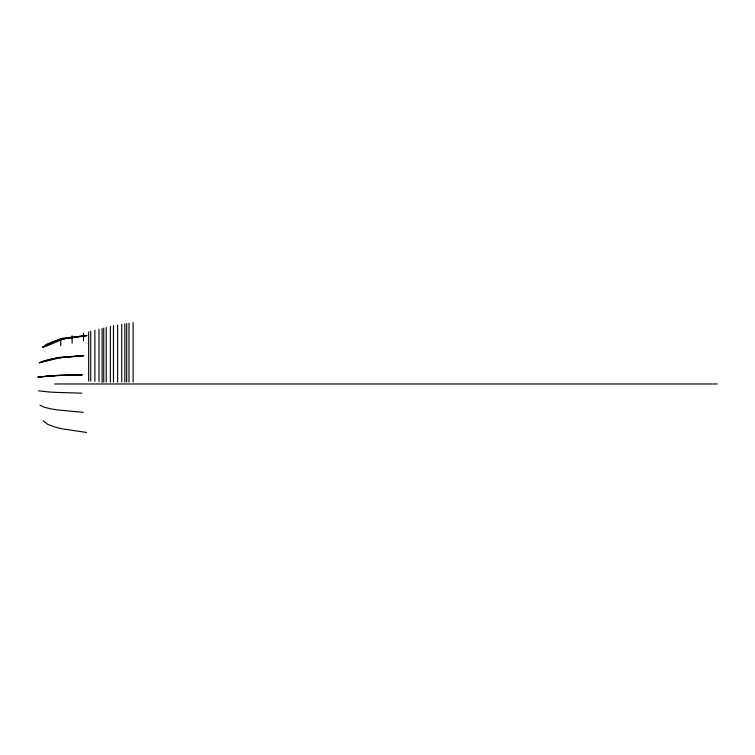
<?xml version="1.0" encoding="UTF-8"?>
<svg xmlns="http://www.w3.org/2000/svg" width="755" height="755" viewBox="0 0 755 755"><rect width="100%" height="100%" fill="white"/><g stroke="black" fill="none" stroke-linecap="round" stroke-linejoin="round"><path stroke-width="1.13" d="M43.233 347.073L46.3 344.403L54.03 341.203A95.3 14.741 0 0 1 62.533 339.07L86.532 335.484M39.987 362.74L43.082 361.098L50.821 359.125A94.469 9.051 0 0 1 59.324 357.813L83.295 355.624M38.543 377.104L43.195 376.405M66.138 375.188L82.408 374.782L67.667 375.159M45.007 376.235L49.396 375.924A94.016 2.954 0 0 1 57.899 375.499L81.842 374.782M62.269 375.254L58.456 375.32A57.106 1.793 0 0 1 54.945 375.546L37.75 377.104L57.824 375.556A28.964 0.906 0 0 0 61.4 375.358L67.771 375.254M62.986 375.329L66.176 375.282M54.624 383.974L717.231 383.974M81.842 393.166L57.899 392.449A94.016 2.954 0 0 1 49.396 392.015L38.543 390.835M83.295 412.324L59.324 410.125A94.469 9.051 0 0 1 50.821 408.823L44.63 407.36L39.987 405.209M86.532 432.455L62.533 428.878A95.3 14.741 0 0 1 54.03 426.745L47.848 424.385L43.233 420.875M133.116 322.545L133.116 382.049M128.982 323.187L128.982 382.087M126.698 323.574L126.698 382.096M124.849 323.848L124.849 382.115M121.744 324.329L121.744 382.096M117.61 325.075L117.61 382.153M113.476 325.584L113.476 382.143M110.372 326.481L110.372 382.134M106.238 327.283L106.238 382.106M103.756 328.114L103.756 382.134M102.104 328.595L102.104 382.36M98.999 329.208L98.999 381.766M94.866 330.218L94.866 381.473M90.732 331.03L90.732 381.171M88.665 331.822L88.665 381.048M83.503 333.163L83.503 340.845M72.131 335.758L72.131 343.214M60.759 338.202L60.759 345.847M59.636 339.269L42.44 347.073L44.092 347.073L62.514 339.335A29.388 4.549 0 0 0 66.091 338.353L86.23 335.899A14.902 2.303 0 0 0 87.099 335.484L84.4 335.484A13.798 2.133 0 0 1 83.399 335.871L63.146 338.155A58.059 8.984 0 0 1 59.636 339.269M56.389 357.945L39.203 362.74L59.277 357.983A29.115 2.793 0 0 0 62.844 357.379L82.993 355.869A14.779 1.416 0 0 0 83.852 355.624L81.162 355.624A13.713 1.312 0 0 1 80.153 355.86L59.909 357.257A57.446 5.502 0 0 1 56.389 357.945"/></g></svg>
